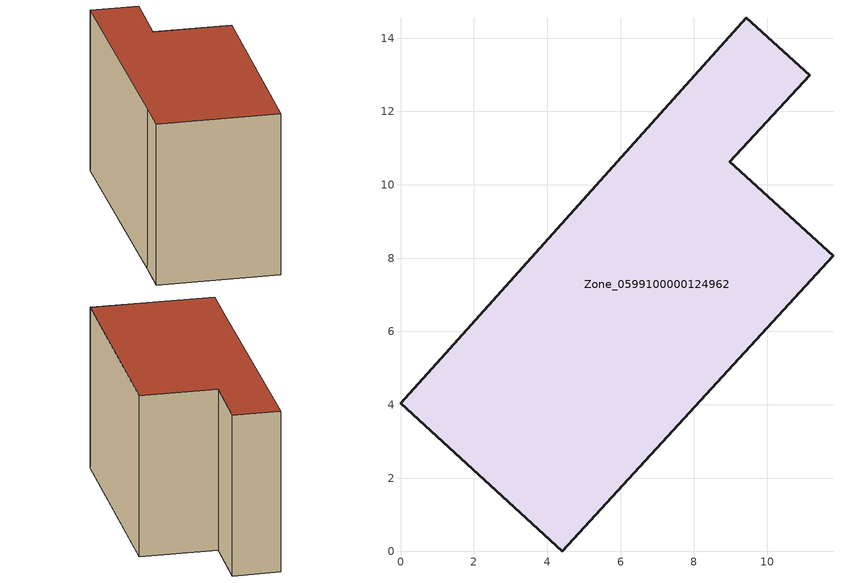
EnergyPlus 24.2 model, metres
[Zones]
Zone_0599100000124962
 floor ground (C_G): 1.35,5.52 9.44,14.56 11.16,12.98 8.98,10.63 11.79,8.06 4.41,0 0,4.04 z0
 wall outside (C_F): 4.41,0 11.79,8.06 8.98,10.63 11.16,12.98 9.44,14.56 1.35,5.52 0,4.04 4.41,0 z0:8.21
 roof outside (C_R): 9.44,14.56 1.35,5.52 0,4.04 4.41,0 11.79,8.06 8.98,10.63 11.16,12.98 z8.21
[BUILDING]
Pand.0599100000124962: North Axis=0; Terrain=City; Loads Convergence Tolerance Value=0.04; Temperature Convergence Tolerance Value=0.4; Solar Distribution=FullExterior; Maximum Number of Warmup Days=25; Minimum Number of Warmup Days=1
[Site:Location]
Rotterdam.The.Hague.AP_ZH_NLD Design_Conditions: Latitude=51.96; Longitude=4.45; Time Zone=1; Elevation=-4.5
[SITE:GROUNDTEMPERATURE:BUILDINGSURFACE]
18, 18, 18, 18, 18, 18, 18, 18, 18, 18, 18, 18
[MATERIAL] Thermal Absorptance=0.9; Solar Absorptance=0.7; Visible Absorptance=0.7
Name | Roughness | Thickness | Conductivity | Density | Specific Heat
G.TC.1975-1991 | MediumSmooth | 0.15 | 0.288461 | 540 | 1210
F.TC.1975-1991 | Rough | 0.3 | 0.230769 | 1920 | 840
R.TC.1975-1991 | MediumRough | 0.2 | 0.153846 | 1500 | 1000
[CONSTRUCTION]
C_G: G.TC.1975-1991
C_F: F.TC.1975-1991
C_R: R.TC.1975-1991
[ZONE]
Zone_0599100000124962: Type=1; Multiplier=1; Ceiling Height=Autocalculate; Volume=Autocalculate; Floor Area=autocalculate; Part of Total Floor Area=Yes
[ZONEINFILTRATION:DESIGNFLOWRATE]
Infil_Zone_0599100000124962: Zone or ZoneList or Space or SpaceList=Zone_0599100000124962; Schedule=AlwaysOn; Design Flow Rate Calculation Method=Flow/Area; Flow Rate per Floor Area=0.003; Constant Term Coefficient=1; Temperature Term Coefficient=0; Velocity Term Coefficient=0; Velocity Squared Term Coefficient=0
[HVACTEMPLATE:ZONE:IDEALLOADSAIRSYSTEM]
Zone_0599100000124962: Maximum Heating Supply Air Temperature=50; Minimum Cooling Supply Air Temperature=13; Maximum Heating Supply Air Humidity Ratio=0.0156; Minimum Cooling Supply Air Humidity Ratio=0.0077; Heating Limit=NoLimit; Cooling Limit=NoLimit; Dehumidification Control Type=ConstantSensibleHeatRatio; Cooling Sensible Heat Ratio=0.7; Dehumidification Setpoint=60; Humidification Control Type=None; Humidification Setpoint=30; Outdoor Air Method=None; Outdoor Air Flow Rate per Person=0.00944; Outdoor Air Flow Rate per Zone Floor Area=0; Outdoor Air Flow Rate per Zone=0; Demand Controlled Ventilation Type=None; Outdoor Air Economizer Type=NoEconomizer; Heat Recovery Type=None; Sensible Heat Recovery Effectiveness=0.7; Latent Heat Recovery Effectiveness=0.65
[ZONECONTROL:THERMOSTAT]
ThermostatControl_Zone_0599100000124962: Zone or ZoneList=Zone_0599100000124962; Control Type Schedule=DualSetpointControlType; Control 1=Thermostat_Zone_0599100000124962; Temperature Difference Between Cutout And Setpoint=0
[THERMOSTATSETPOINT:DUALSETPOINT]
Thermostat_Zone_0599100000124962: Heating Setpoint Temperature Schedule=HeatingSetpoint_Zone_0599100000124962; Cooling Setpoint Temperature Schedule=CoolingSetpoint_Zone_0599100000124962
[SCHEDULE:COMPACT]
HeatingSetpoint_Zone_0599100000124962: Through: 12/31, For: AllDays, Until: 24:00, 21
CoolingSetpoint_Zone_0599100000124962: Through: 12/31, For: AllDays, Until: 24:00, 24
DualSetpointControlType: Through: 12/31, For: AllDays, Until: 24:00, 4
AlwaysOn: Through: 12/31, For: AllDays, Until: 24:00, 1
